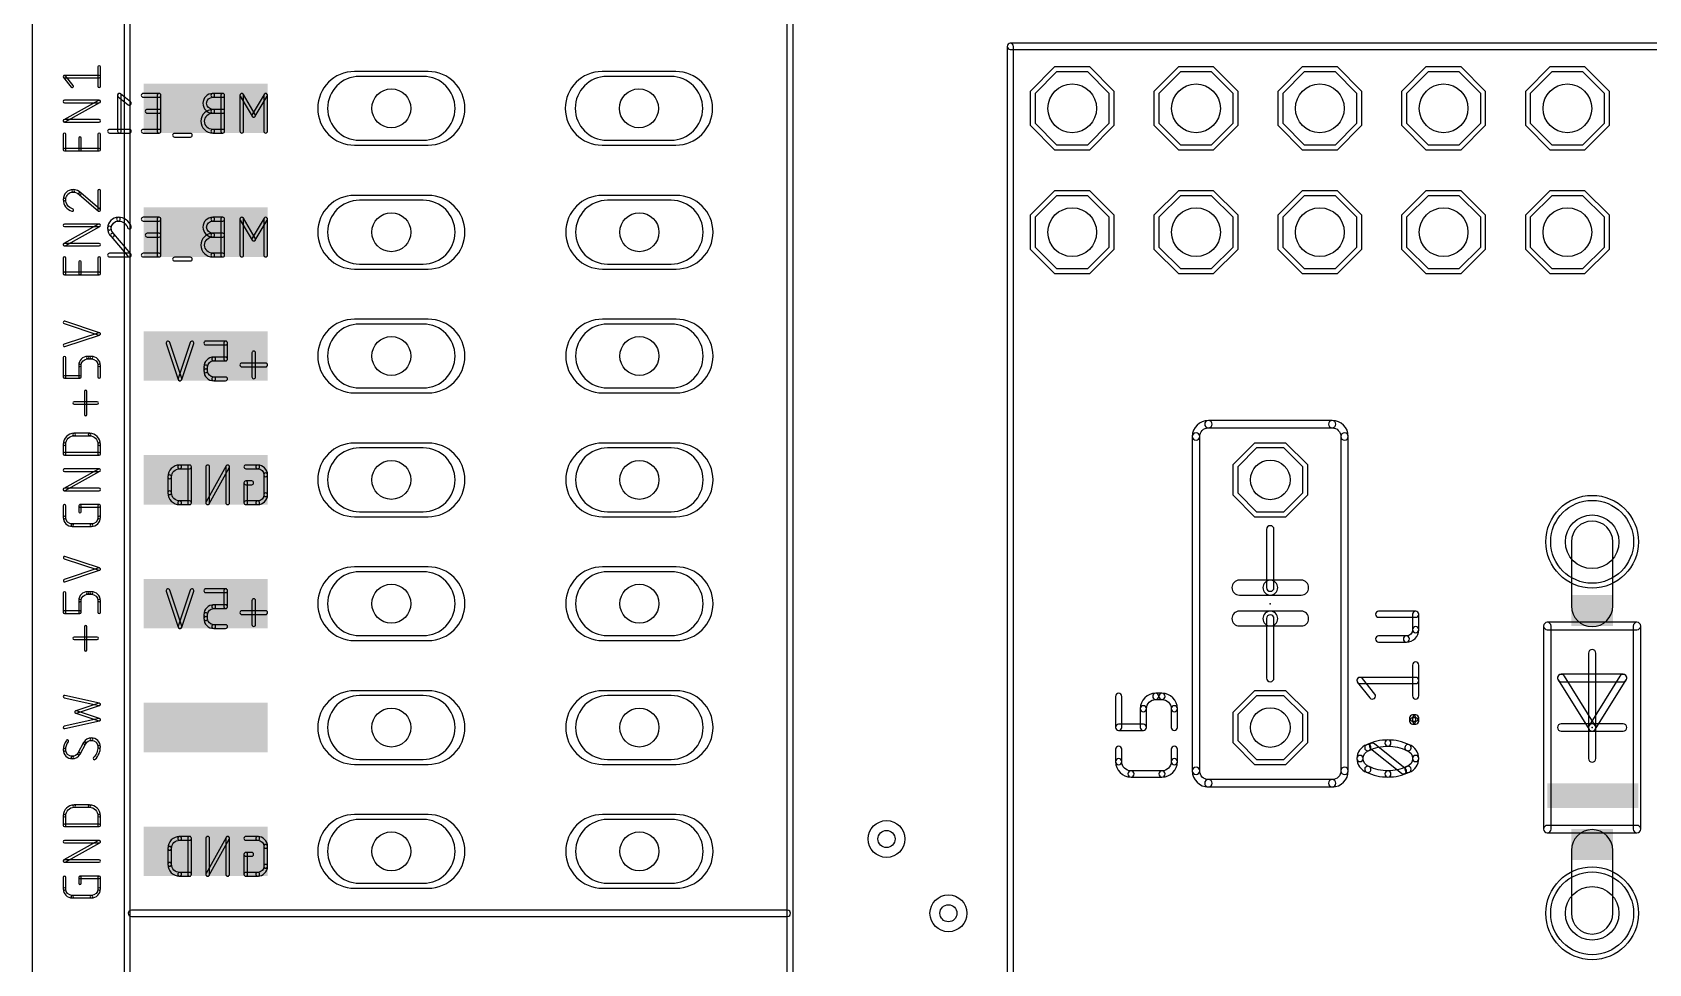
# Model space of a CAD drawing. Extents: x 0 to 76.2, y 0 to 83.8.
# Drawn here: x 0 to 33.16, y 44.69 to 63.79 of the extents above; entities that cross this region are included whole.
import ezdxf

# ---------------------------------------------------------------- set-up
doc = ezdxf.new("R2010")
doc.units = 0
for name, color, linetype in [('17', 110, 'CONTINUOUS'), ('18', 110, 'CONTINUOUS'), ('20', 31, 'CONTINUOUS'), ('21', 253, 'CONTINUOUS'), ('23', 53, 'CONTINUOUS'), ('25', 253, 'CONTINUOUS'), ('26', 253, 'CONTINUOUS'), ('27', 253, 'CONTINUOUS'), ('29', 253, 'CONTINUOUS'), ('30', 253, 'CONTINUOUS'), ('44', 253, 'CONTINUOUS'), ('51', 253, 'CONTINUOUS')]:
    doc.layers.add(name, color=color, linetype=linetype)

# ---------------------------------------------------------------- blocks, each defined once
blk = doc.blocks.new('OCTAGONP')
blk.add_lwpolyline([(-0.5, -0.2071), (-0.5, 0.2071), (-0.2071, 0.5), (0.2071, 0.5), (0.5, 0.2071), (0.5, -0.2071), (0.2071, -0.5), (-0.2071, -0.5)], close=True)
blk = doc.blocks.new('RECT')
blk.add_solid([(-0.5, -0.5), (0.5, -0.5), (-0.5, 0.5), (0.5, 0.5)])
blk = doc.blocks.new('ROUNDP')
blk.add_circle((0, 0), 0.5)
blk = doc.blocks.new('LONGP100')
blk.add_lwpolyline([(-0.5, -0.5), (0.5, -0.5, 1), (0.5, 0.5), (-0.5, 0.5, 1)], format="xyb", close=True)
blk = doc.blocks.new('ROUNDV')
blk.add_circle((0, 0), 0.5)

msp = doc.modelspace()

# ---------------------------------------------------------------- linework, layer by layer
at = {"layer": '20'}
msp.add_line((0, 83.82), (0, 0), dxfattribs=at)
at = {"layer": '21'}
for points in [[(2.0095, 43.11), (2.0095, 68.31, 1), (1.8825, 68.31), (1.8825, 43.11, 1)], [(15.4825, 68.31), (15.4825, 43.11, 1), (15.6095, 43.11), (15.6095, 68.31, 1)], [(73.406, 63.5635), (20.066, 63.5635, 1), (20.066, 63.4365), (73.406, 63.4365, 1)], [(20.0025, 63.5), (20.0025, 25.4, 1), (20.1295, 25.4), (20.1295, 63.5, 1)], [(24.13, 55.6768, 1), (24.13, 55.8292, 0.4142), (23.7998, 55.499, 1), (23.9522, 55.499, -0.4142)], [(26.67, 55.8292), (24.13, 55.8292, 1), (24.13, 55.6768), (26.67, 55.6768, 1)], [(26.8478, 55.499, 1), (27.0002, 55.499, 0.4142), (26.67, 55.8292, 1), (26.67, 55.6768, -0.4142)], [(23.7998, 55.499), (23.7998, 48.641, 1), (23.9522, 48.641), (23.9522, 55.499, 1)], [(27.0002, 48.641), (27.0002, 55.499, 1), (26.8478, 55.499), (26.8478, 48.641, 1)], [(25.4762, 52.4002), (25.4762, 53.594, 1), (25.3238, 53.594), (25.3238, 52.4002, 1)], [(24.765, 52.2478), (25.4, 52.2478, 1), (25.4, 52.5526), (24.765, 52.5526, 1)], [(25.4, 52.2478), (26.035, 52.2478, 1), (26.035, 52.5526), (25.4, 52.5526, 1)], [(24.765, 51.6128), (25.4, 51.6128, 1), (25.4, 51.9176), (24.765, 51.9176, 1)], [(25.4, 51.6128), (26.035, 51.6128, 1), (26.035, 51.9176), (25.4, 51.9176, 1)], [(25.3238, 51.7652), (25.3238, 50.546, 1), (25.4762, 50.546), (25.4762, 51.7652, 1)], [(32.924, 51.6882), (31.084, 51.6882, 1), (31.084, 51.5358), (32.924, 51.5358, 1)], [(31.1602, 47.448), (31.1602, 51.612, 1), (31.0078, 51.612), (31.0078, 47.448, 1)], [(32.8478, 51.612), (32.8478, 47.448, 1), (33.0002, 47.448), (33.0002, 51.612, 1)], [(32.0802, 49.53), (32.0802, 51.054, 1), (31.9278, 51.054), (31.9278, 49.53, 1)], [(31.369, 50.4698), (32.639, 50.4698, 1), (32.639, 50.6222), (31.369, 50.6222, 1)], [(32.0686, 49.5704), (31.4336, 50.5864, 1), (31.3044, 50.5056), (31.9394, 49.4896, 1)], [(32.5744, 50.5864), (31.9394, 49.5704, 1), (32.0686, 49.4896), (32.7036, 50.5056, 1)], [(31.369, 49.4538), (32.004, 49.4538, 1), (32.004, 49.6062), (31.369, 49.6062, 1)], [(32.0802, 48.895), (32.0802, 49.53, 1), (31.9278, 49.53), (31.9278, 48.895, 1)], [(32.004, 49.4538), (32.639, 49.4538, 1), (32.639, 49.6062), (32.004, 49.6062, 1)], [(23.9522, 48.641, 1), (23.7998, 48.641, 0.4142), (24.13, 48.3108, 1), (24.13, 48.4632, -0.4142)], [(24.13, 48.3108), (26.67, 48.3108, 1), (26.67, 48.4632), (24.13, 48.4632, 1)], [(26.67, 48.4632, 1), (26.67, 48.3108, 0.4142), (27.0002, 48.641, 1), (26.8478, 48.641, -0.4142)], [(31.084, 47.3718), (32.924, 47.3718, 1), (32.924, 47.5242), (31.084, 47.5242, 1)], [(2.032, 45.6565), (15.494, 45.6565, 1), (15.494, 45.7835), (2.032, 45.7835, 1)]]:
    msp.add_lwpolyline(points, format="xyb", close=True, dxfattribs=at)
at = {"layer": '23'}
for p in [(25.4, 52.07), (32.004, 49.53)]:
    msp.add_point(p, dxfattribs=at)
at = {"layer": '25'}
for points in [[(1.397, 62.6833), (1.397, 63.0784, 1), (1.3462, 63.0784), (1.3462, 62.6833, 1)], [(0.6604, 62.8555), (1.3716, 62.8555, 1), (1.3716, 62.9063), (0.6604, 62.9063, 1)], [(0.8383, 62.6992), (0.6802, 62.8967, 1), (0.6406, 62.865), (0.7986, 62.6675, 1)], [(0.6727, 61.9525), (1.3839, 62.3476, 1), (1.3593, 62.392), (0.6481, 61.9969, 1)], [(1.3716, 62.3952), (0.6604, 62.3952, 1), (0.6604, 62.3444), (1.3716, 62.3444, 1)], [(1.3716, 62.0001), (0.6604, 62.0001, 1), (0.6604, 61.9493), (1.3716, 61.9493, 1)], [(0.6858, 61.3816), (0.6858, 61.6976, 1), (0.635, 61.6976), (0.635, 61.3816, 1)], [(1.3462, 61.6976), (1.3462, 61.3816, 1), (1.397, 61.3816), (1.397, 61.6976, 1)], [(1.3716, 61.407), (0.6604, 61.407, 1), (0.6604, 61.3562), (1.3716, 61.3562, 1)], [(1.0019, 61.3816), (1.0019, 61.6186, 1), (0.9511, 61.6186), (0.9511, 61.3816, 1)], [(0.8382, 60.513, 1), (0.8382, 60.5638, 0.4142), (0.635, 60.3606, 1), (0.6858, 60.3606, -0.4142)], [(0.6858, 60.3606, 1), (0.635, 60.3606, 0.3252), (0.8106, 60.1192, 1), (0.8263, 60.1675, -0.3252)], [(0.9581, 60.4617, 1), (0.9949, 60.4967, 0.2053), (0.8382, 60.5638, 1), (0.8382, 60.513, -0.2053)], [(0.96, 60.4598), (1.3551, 60.124, 1), (1.3881, 60.1627), (0.9929, 60.4985, 1)], [(1.397, 60.1433), (1.397, 60.5384, 1), (1.3462, 60.5384), (1.3462, 60.1433, 1)], [(0.6727, 59.4125), (1.3839, 59.8076, 1), (1.3593, 59.852), (0.6481, 59.4569, 1)], [(1.3716, 59.8552), (0.6604, 59.8552, 1), (0.6604, 59.8044), (1.3716, 59.8044, 1)], [(1.3716, 59.4601), (0.6604, 59.4601, 1), (0.6604, 59.4093), (1.3716, 59.4093, 1)], [(0.6858, 58.8416), (0.6858, 59.1576, 1), (0.635, 59.1576), (0.635, 58.8416, 1)], [(1.0019, 58.8416), (1.0019, 59.0786, 1), (0.9511, 59.0786), (0.9511, 58.8416, 1)], [(1.3462, 59.1576), (1.3462, 58.8416, 1), (1.397, 58.8416), (1.397, 59.1576, 1)], [(1.3716, 58.867), (0.6604, 58.867, 1), (0.6604, 58.8162), (1.3716, 58.8162, 1)], [(1.3796, 57.6288), (0.6684, 57.8658, 1), (0.6524, 57.8176), (1.3636, 57.5806, 1)], [(0.6684, 57.3435), (1.3796, 57.5806, 1), (1.3636, 57.6288), (0.6524, 57.3917, 1)], [(0.6858, 56.7213), (0.6858, 57.1164, 1), (0.635, 57.1164), (0.635, 56.7213, 1)], [(1.1345, 57.091, 1), (1.1345, 57.1418, 0.4142), (0.9511, 56.9584, 1), (1.0019, 56.9584, -0.4142)], [(1.2136, 57.1418), (1.1345, 57.1418, 1), (1.1345, 57.091), (1.2136, 57.091, 1)], [(1.3462, 56.9584, 1), (1.397, 56.9584, 0.4142), (1.2136, 57.1418, 1), (1.2136, 57.091, -0.4142)], [(0.9765, 56.7467), (0.6604, 56.7467, 1), (0.6604, 56.6959), (0.9765, 56.6959, 1)], [(0.9511, 56.9584), (0.9511, 56.7213, 1), (1.0019, 56.7213), (1.0019, 56.9584, 1)], [(1.397, 56.7213), (1.397, 56.9584, 1), (1.3462, 56.9584), (1.3462, 56.7213, 1)], [(1.1204, 55.9503), (1.1204, 56.4244, 1), (1.0696, 56.4244), (1.0696, 55.9503, 1)], [(1.3321, 56.2127), (0.858, 56.2127, 1), (0.858, 56.1619), (1.3321, 56.1619, 1)], [(0.858, 55.5137, 1), (0.858, 55.5645, 0.4142), (0.635, 55.3415, 1), (0.6858, 55.3415, -0.4142)], [(0.858, 55.5137), (1.174, 55.5137, 1), (1.174, 55.5645), (0.858, 55.5645, 1)], [(1.3462, 55.3415, 1), (1.397, 55.3415, 0.4142), (1.174, 55.5645, 1), (1.174, 55.5137, -0.4142)], [(0.6858, 55.144), (0.6858, 55.3415, 1), (0.635, 55.3415), (0.635, 55.144, 1)], [(1.3716, 55.1694), (0.6604, 55.1694, 1), (0.6604, 55.1186), (1.3716, 55.1186, 1)], [(1.3462, 55.3415), (1.3462, 55.144, 1), (1.397, 55.144), (1.397, 55.3415, 1)], [(0.6727, 54.3902), (1.3839, 54.7854, 1), (1.3593, 54.8298), (0.6481, 54.4347, 1)], [(1.3716, 54.833), (0.6604, 54.833, 1), (0.6604, 54.7822), (1.3716, 54.7822, 1)], [(1.3716, 54.4378), (0.6604, 54.4378, 1), (0.6604, 54.387), (1.3716, 54.387, 1)], [(0.6858, 53.839), (0.6858, 54.076, 1), (0.635, 54.076), (0.635, 53.839, 1)], [(1.0019, 53.9575), (1.0019, 54.076, 1), (0.9511, 54.076), (0.9511, 53.9575, 1)], [(0.9765, 54.0506), (1.3716, 54.0506, 1), (1.3716, 54.1014), (0.9765, 54.1014, 1)], [(1.3462, 54.076), (1.3462, 53.839, 1), (1.397, 53.839), (1.397, 54.076, 1)], [(0.6858, 53.839, 1), (0.635, 53.839, 0.4142), (0.8184, 53.6555, 1), (0.8184, 53.7063, -0.4142)], [(1.2136, 53.7063, 1), (1.2136, 53.6555, 0.4142), (1.397, 53.839, 1), (1.3462, 53.839, -0.4142)], [(1.2136, 53.7063), (0.8184, 53.7063, 1), (0.8184, 53.6555), (1.2136, 53.6555, 1)], [(1.3796, 52.8028), (0.6684, 53.0398, 1), (0.6524, 52.9916), (1.3636, 52.7546, 1)], [(0.6684, 52.5175), (1.3796, 52.7546, 1), (1.3636, 52.8028), (0.6524, 52.5657, 1)], [(0.6858, 51.8953), (0.6858, 52.2904, 1), (0.635, 52.2904), (0.635, 51.8953, 1)], [(1.1345, 52.265, 1), (1.1345, 52.3158, 0.4142), (0.9511, 52.1324, 1), (1.0019, 52.1324, -0.4142)], [(0.9511, 52.1324), (0.9511, 51.8953, 1), (1.0019, 51.8953), (1.0019, 52.1324, 1)], [(1.2136, 52.3158), (1.1345, 52.3158, 1), (1.1345, 52.265), (1.2136, 52.265, 1)], [(1.3462, 52.1324, 1), (1.397, 52.1324, 0.4142), (1.2136, 52.3158, 1), (1.2136, 52.265, -0.4142)], [(1.397, 51.8953), (1.397, 52.1324, 1), (1.3462, 52.1324), (1.3462, 51.8953, 1)], [(0.9765, 51.9207), (0.6604, 51.9207, 1), (0.6604, 51.8699), (0.9765, 51.8699, 1)], [(1.1204, 51.1243), (1.1204, 51.5984, 1), (1.0696, 51.5984), (1.0696, 51.1243, 1)], [(1.3321, 51.3867), (0.858, 51.3867, 1), (0.858, 51.3359), (1.3321, 51.3359, 1)], [(1.3771, 50.0308), (0.6659, 50.1888, 1), (0.6549, 50.1392), (1.3661, 49.9812, 1)], [(22.352, 49.5337), (22.352, 50.1687, 1), (22.225, 50.1687), (22.225, 49.5337, 1)], [(23.0505, 50.1052, 1), (23.0505, 50.2322, 0.4142), (22.733, 49.9147, 1), (22.86, 49.9147, -0.4142)], [(23.1775, 50.2322), (23.0505, 50.2322, 1), (23.0505, 50.1052), (23.1775, 50.1052, 1)], [(23.368, 49.9147, 1), (23.495, 49.9147, 0.4142), (23.1775, 50.2322, 1), (23.1775, 50.1052, -0.4142)], [(0.9055, 49.8238), (1.3796, 49.9819, 1), (1.3636, 50.0301), (0.8894, 49.872, 1)], [(1.3796, 49.714), (0.9055, 49.872, 1), (0.8894, 49.8238), (1.3636, 49.6658, 1)], [(22.733, 49.9147), (22.733, 49.5337, 1), (22.86, 49.5337), (22.86, 49.9147, 1)], [(23.495, 49.5337), (23.495, 49.9147, 1), (23.368, 49.9147), (23.368, 49.5337, 1)], [(0.6659, 49.507), (1.3771, 49.6651, 1), (1.3661, 49.7147), (0.6549, 49.5566, 1)], [(22.7965, 49.5972), (22.2885, 49.5972, 1), (22.2885, 49.4702), (22.7965, 49.4702, 1)], [(0.74, 49.2364, 1), (0.6993, 49.2668, 0.1623), (0.635, 49.0738, 1), (0.6858, 49.0738, -0.1623)], [(0.6858, 49.0738, 1), (0.635, 49.0738, 0.4142), (0.8184, 48.8903, 1), (0.8184, 48.9411, -0.4142)], [(1.053, 49.2242), (0.9344, 49.0069, 1), (0.979, 48.9826), (1.0976, 49.1999, 1)], [(1.2136, 49.2657, 1), (1.2136, 49.3165, 0.2656), (1.0534, 49.225, 1), (1.0972, 49.1992, -0.2656)], [(1.3462, 49.1331, 1), (1.397, 49.1331, 0.4142), (1.2136, 49.3165, 1), (1.2136, 49.2657, -0.4142)], [(1.2549, 48.914, 1), (1.2907, 48.878, 0.2), (1.397, 49.1331, 1), (1.3462, 49.1331, -0.2)], [(22.352, 48.8315), (22.352, 49.0855, 1), (22.225, 49.0855), (22.225, 48.8315, 1)], [(23.368, 49.0855), (23.368, 48.8315, 1), (23.495, 48.8315), (23.495, 49.0855, 1)], [(0.8184, 48.9411, 1), (0.8184, 48.8903, 0.2656), (0.9786, 48.9819, 1), (0.9349, 49.0077, -0.2656)], [(22.352, 48.8315, 1), (22.225, 48.8315, 0.4142), (22.5425, 48.514, 1), (22.5425, 48.641, -0.4142)], [(23.1775, 48.641, 1), (23.1775, 48.514, 0.4142), (23.495, 48.8315, 1), (23.368, 48.8315, -0.4142)], [(23.1775, 48.641), (22.5425, 48.641, 1), (22.5425, 48.514), (23.1775, 48.514, 1)], [(0.858, 47.8937, 1), (0.858, 47.9445, 0.4142), (0.635, 47.7215, 1), (0.6858, 47.7215, -0.4142)], [(0.858, 47.8937), (1.174, 47.8937, 1), (1.174, 47.9445), (0.858, 47.9445, 1)], [(1.3462, 47.7215, 1), (1.397, 47.7215, 0.4142), (1.174, 47.9445, 1), (1.174, 47.8937, -0.4142)], [(0.6858, 47.524), (0.6858, 47.7215, 1), (0.635, 47.7215), (0.635, 47.524, 1)], [(1.3716, 47.5494), (0.6604, 47.5494, 1), (0.6604, 47.4986), (1.3716, 47.4986, 1)], [(1.3462, 47.7215), (1.3462, 47.524, 1), (1.397, 47.524), (1.397, 47.7215, 1)], [(0.6727, 46.7702), (1.3839, 47.1654, 1), (1.3593, 47.2098), (0.6481, 46.8147, 1)], [(1.3716, 47.213), (0.6604, 47.213, 1), (0.6604, 47.1622), (1.3716, 47.1622, 1)], [(1.3716, 46.8178), (0.6604, 46.8178, 1), (0.6604, 46.767), (1.3716, 46.767, 1)], [(0.6858, 46.219), (0.6858, 46.456, 1), (0.635, 46.456), (0.635, 46.219, 1)], [(1.0019, 46.3375), (1.0019, 46.456, 1), (0.9511, 46.456), (0.9511, 46.3375, 1)], [(0.9765, 46.4306), (1.3716, 46.4306, 1), (1.3716, 46.4814), (0.9765, 46.4814, 1)], [(1.3462, 46.456), (1.3462, 46.219, 1), (1.397, 46.219), (1.397, 46.456, 1)], [(0.6858, 46.219, 1), (0.635, 46.219, 0.4142), (0.8184, 46.0355, 1), (0.8184, 46.0863, -0.4142)], [(1.2136, 46.0863, 1), (1.2136, 46.0355, 0.4142), (1.397, 46.219, 1), (1.3462, 46.219, -0.4142)], [(1.2136, 46.0863), (0.8184, 46.0863, 1), (0.8184, 46.0355), (1.2136, 46.0355, 1)]]:
    msp.add_lwpolyline(points, format="xyb", close=True, dxfattribs=at)
at = {"layer": '26'}
for points in [[(2.0154, 62.3628), (1.8108, 62.5265, 1), (1.7632, 62.4669), (1.9678, 62.3033, 1)], [(1.7489, 62.4967), (1.7489, 61.7601, 1), (1.8251, 61.7601), (1.8251, 62.4967, 1)], [(2.5996, 62.5348), (2.2722, 62.5348, 1), (2.2722, 62.4586), (2.5996, 62.4586, 1)], [(2.6377, 61.7601), (2.6377, 62.4967, 1), (2.5615, 62.4967), (2.5615, 61.7601, 1)], [(3.7015, 62.4586, 1), (3.7015, 62.5348, 1), (3.7015, 62.1312, 1), (3.7015, 62.2074, -1)], [(3.9062, 62.5348), (3.7015, 62.5348, 1), (3.7015, 62.4586), (3.9062, 62.4586, 1)], [(3.9443, 61.7601), (3.9443, 62.4967, 1), (3.8681, 62.4967), (3.8681, 61.7601, 1)], [(4.2587, 62.4967), (4.2587, 61.7601, 1), (4.3349, 61.7601), (4.3349, 62.4967, 1)], [(4.575, 62.1071), (4.3295, 62.5163, 1), (4.2642, 62.4771), (4.5097, 62.0679, 1)], [(4.7552, 62.5163), (4.5097, 62.1071, 1), (4.575, 62.0679), (4.8206, 62.4771, 1)], [(4.826, 61.7601), (4.826, 62.4967, 1), (4.7498, 62.4967), (4.7498, 61.7601, 1)], [(2.5996, 62.2074), (2.3541, 62.2074, 1), (2.3541, 62.1312), (2.5996, 62.1312, 1)], [(3.7015, 62.1312, 1), (3.7015, 62.2074, 1), (3.7015, 61.722, 1), (3.7015, 61.7982, -1)], [(3.9062, 62.2074), (3.7015, 62.2074, 1), (3.7015, 62.1312), (3.9062, 62.1312, 1)], [(1.9916, 61.7982), (1.5824, 61.7982, 1), (1.5824, 61.722), (1.9916, 61.722, 1)], [(2.2722, 61.722), (2.5996, 61.722, 1), (2.5996, 61.7982), (2.2722, 61.7982, 1)], [(3.243, 61.7164), (2.9156, 61.7164, 1), (2.9156, 61.6402), (3.243, 61.6402, 1)], [(3.7015, 61.722), (3.9062, 61.722, 1), (3.9062, 61.7982), (3.7015, 61.7982, 1)], [(1.7665, 59.9186, 1), (1.7665, 59.9948, 0.4142), (1.5443, 59.7726, 1), (1.6205, 59.7726, -0.4142)], [(1.6205, 59.7726, 1), (1.5443, 59.7725, 0.2053), (1.6175, 59.6017, 1), (1.67, 59.6569, -0.2053)], [(1.9553, 59.7813, 1), (2.0278, 59.8047, 0.3252), (1.7665, 59.9948, 1), (1.7665, 59.9186, -0.3252)], [(2.5996, 59.9948), (2.2722, 59.9948, 1), (2.2722, 59.9186), (2.5996, 59.9186, 1)], [(2.6377, 59.2201), (2.6377, 59.9567, 1), (2.5615, 59.9567), (2.5615, 59.2201, 1)], [(3.7015, 59.9186, 1), (3.7015, 59.9948, 1), (3.7015, 59.5912, 1), (3.7015, 59.6674, -1)], [(3.9062, 59.9948), (3.7015, 59.9948, 1), (3.7015, 59.9186), (3.9062, 59.9186, 1)], [(3.9443, 59.2201), (3.9443, 59.9567, 1), (3.8681, 59.9567), (3.8681, 59.2201, 1)], [(4.2587, 59.9567), (4.2587, 59.2201, 1), (4.3349, 59.2201), (4.3349, 59.9567, 1)], [(4.575, 59.5671), (4.3295, 59.9763, 1), (4.2642, 59.9371), (4.5097, 59.5279, 1)], [(4.7552, 59.9763), (4.5097, 59.5671, 1), (4.575, 59.5279), (4.8206, 59.9371, 1)], [(4.826, 59.2201), (4.826, 59.9567, 1), (4.7498, 59.9567), (4.7498, 59.2201, 1)], [(1.6147, 59.6046), (1.9626, 59.1954, 1), (2.0206, 59.2448), (1.6728, 59.654, 1)], [(2.5996, 59.6674), (2.3541, 59.6674, 1), (2.3541, 59.5912), (2.5996, 59.5912, 1)], [(3.7015, 59.5912, 1), (3.7015, 59.6674, 1), (3.7015, 59.182, 1), (3.7015, 59.2582, -1)], [(3.9062, 59.6674), (3.7015, 59.6674, 1), (3.7015, 59.5912), (3.9062, 59.5912, 1)], [(1.9916, 59.2582), (1.5824, 59.2582, 1), (1.5824, 59.182), (1.9916, 59.182, 1)], [(2.2722, 59.182), (2.5996, 59.182, 1), (2.5996, 59.2582), (2.2722, 59.2582, 1)], [(3.243, 59.1764), (2.9156, 59.1764, 1), (2.9156, 59.1002), (3.243, 59.1002, 1)], [(3.7015, 59.182), (3.9062, 59.182, 1), (3.9062, 59.2582), (3.7015, 59.2582, 1)], [(3.0667, 56.6921), (2.8212, 57.4287, 1), (2.7489, 57.4047), (2.9944, 56.6681, 1)], [(3.2399, 57.4287), (2.9944, 56.6921, 1), (3.0667, 56.6681), (3.3122, 57.4047, 1)], [(3.9667, 57.4548), (3.5575, 57.4548, 1), (3.5575, 57.3786), (3.9667, 57.3786, 1)], [(4.0048, 57.0893), (4.0048, 57.4167, 1), (3.9286, 57.4167), (3.9286, 57.0893, 1)], [(3.7212, 57.0512, 1), (3.7212, 57.1274, 0.4142), (3.5194, 56.9256, 1), (3.5956, 56.9256, -0.4142)], [(3.7212, 57.0512), (3.9667, 57.0512, 1), (3.9667, 57.1274), (3.7212, 57.1274, 1)], [(4.5805, 56.721), (4.5805, 57.2121, 1), (4.5043, 57.2121), (4.5043, 56.721, 1)], [(3.5956, 56.8438), (3.5956, 56.9256, 1), (3.5194, 56.9256), (3.5194, 56.8438, 1)], [(3.5956, 56.8438, 1), (3.5194, 56.8438, 0.4142), (3.7212, 56.642, 1), (3.7212, 56.7182, -0.4142)], [(3.9667, 56.7182), (3.7212, 56.7182, 1), (3.7212, 56.642), (3.9667, 56.642, 1)], [(4.7879, 57.0047), (4.2968, 57.0047, 1), (4.2968, 56.9285), (4.7879, 56.9285, 1)], [(3.0227, 54.8386, 1), (3.0227, 54.9148, 0.4142), (2.78, 54.6721, 1), (2.8562, 54.6721, -0.4142)], [(3.2273, 54.9148), (3.0227, 54.9148, 1), (3.0227, 54.8386), (3.2273, 54.8386, 1)], [(3.2654, 54.1401), (3.2654, 54.8767, 1), (3.1892, 54.8767), (3.1892, 54.1401, 1)], [(3.9743, 54.8952), (3.5651, 54.1586, 1), (3.6317, 54.1216), (4.0409, 54.8582, 1)], [(3.6365, 54.1401), (3.6365, 54.8767, 1), (3.5603, 54.8767), (3.5603, 54.1401, 1)], [(4.0457, 54.1401), (4.0457, 54.8767, 1), (3.9695, 54.8767), (3.9695, 54.1401, 1)], [(4.6242, 54.9148), (4.3787, 54.9148, 1), (4.3787, 54.8386), (4.6242, 54.8386, 1)], [(4.7498, 54.713, 1), (4.826, 54.713, 0.4142), (4.6242, 54.9148, 1), (4.6242, 54.8386, -0.4142)], [(4.826, 54.3038), (4.826, 54.713, 1), (4.7498, 54.713), (4.7498, 54.3038, 1)], [(2.78, 54.6721), (2.78, 54.3447, 1), (2.8562, 54.3447), (2.8562, 54.6721, 1)], [(4.5014, 54.5874), (4.3787, 54.5874, 1), (4.3787, 54.5112), (4.5014, 54.5112, 1)], [(4.3406, 54.5493), (4.3406, 54.1401, 1), (4.4168, 54.1401), (4.4168, 54.5493, 1)], [(2.8562, 54.3447, 1), (2.78, 54.3447, 0.4142), (3.0227, 54.102, 1), (3.0227, 54.1782, -0.4142)], [(3.0227, 54.102), (3.2273, 54.102, 1), (3.2273, 54.1782), (3.0227, 54.1782, 1)], [(4.3787, 54.102), (4.6242, 54.102, 1), (4.6242, 54.1782), (4.3787, 54.1782, 1)], [(4.6242, 54.1782, 1), (4.6242, 54.102, 0.4142), (4.826, 54.3038, 1), (4.7498, 54.3038, -0.4142)], [(3.0667, 51.6121), (2.8212, 52.3487, 1), (2.7489, 52.3247), (2.9944, 51.5881, 1)], [(3.2399, 52.3487), (2.9944, 51.6121, 1), (3.0667, 51.5881), (3.3122, 52.3247, 1)], [(3.9667, 52.3748), (3.5575, 52.3748, 1), (3.5575, 52.2986), (3.9667, 52.2986, 1)], [(4.0048, 52.0093), (4.0048, 52.3367, 1), (3.9286, 52.3367), (3.9286, 52.0093, 1)], [(4.5805, 51.641), (4.5805, 52.1321, 1), (4.5043, 52.1321), (4.5043, 51.641, 1)], [(3.7212, 51.9712, 1), (3.7212, 52.0474, 0.4142), (3.5194, 51.8456, 1), (3.5956, 51.8456, -0.4142)], [(3.5956, 51.7638), (3.5956, 51.8456, 1), (3.5194, 51.8456), (3.5194, 51.7638, 1)], [(3.5956, 51.7638, 1), (3.5194, 51.7638, 0.4142), (3.7212, 51.562, 1), (3.7212, 51.6382, -0.4142)], [(3.7212, 51.9712), (3.9667, 51.9712, 1), (3.9667, 52.0474), (3.7212, 52.0474, 1)], [(4.7879, 51.9247), (4.2968, 51.9247, 1), (4.2968, 51.8485), (4.7879, 51.8485, 1)], [(3.9667, 51.6382), (3.7212, 51.6382, 1), (3.7212, 51.562), (3.9667, 51.562, 1)], [(3.0227, 47.2186, 1), (3.0227, 47.2948, 0.4142), (2.78, 47.0521, 1), (2.8562, 47.0521, -0.4142)], [(3.2273, 47.2948), (3.0227, 47.2948, 1), (3.0227, 47.2186), (3.2273, 47.2186, 1)], [(3.2654, 46.5201), (3.2654, 47.2567, 1), (3.1892, 47.2567), (3.1892, 46.5201, 1)], [(3.9743, 47.2752), (3.5651, 46.5386, 1), (3.6317, 46.5016), (4.0409, 47.2382, 1)], [(3.6365, 46.5201), (3.6365, 47.2567, 1), (3.5603, 47.2567), (3.5603, 46.5201, 1)], [(4.0457, 46.5201), (4.0457, 47.2567, 1), (3.9695, 47.2567), (3.9695, 46.5201, 1)], [(4.6242, 47.2948), (4.3787, 47.2948, 1), (4.3787, 47.2186), (4.6242, 47.2186, 1)], [(4.7498, 47.093, 1), (4.826, 47.093, 0.4142), (4.6242, 47.2948, 1), (4.6242, 47.2186, -0.4142)], [(4.826, 46.6838), (4.826, 47.093, 1), (4.7498, 47.093), (4.7498, 46.6838, 1)], [(2.78, 47.0521), (2.78, 46.7247, 1), (2.8562, 46.7247), (2.8562, 47.0521, 1)], [(2.8562, 46.7247, 1), (2.78, 46.7247, 0.4142), (3.0227, 46.482, 1), (3.0227, 46.5582, -0.4142)], [(4.5014, 46.9674), (4.3787, 46.9674, 1), (4.3787, 46.8912), (4.5014, 46.8912, 1)], [(4.3406, 46.9293), (4.3406, 46.5201, 1), (4.4168, 46.5201), (4.4168, 46.9293, 1)], [(3.0227, 46.482), (3.2273, 46.482, 1), (3.2273, 46.5582), (3.0227, 46.5582, 1)], [(4.3787, 46.482), (4.6242, 46.482, 1), (4.6242, 46.5582), (4.3787, 46.5582, 1)], [(4.6242, 46.5582, 1), (4.6242, 46.482, 0.4142), (4.826, 46.6838, 1), (4.7498, 46.6838, -0.4142)]]:
    msp.add_lwpolyline(points, format="xyb", close=True, dxfattribs=at)
at = {"layer": '27'}
for points in [[(28.3845, 51.9176), (27.6225, 51.9176, 1), (27.6225, 51.7906), (28.3845, 51.7906, 1)], [(28.448, 51.5366), (28.448, 51.8541, 1), (28.321, 51.8541), (28.321, 51.5366, 1)], [(27.6225, 51.2826), (28.194, 51.2826, 1), (28.194, 51.4096), (27.6225, 51.4096, 1)], [(28.194, 51.4096, 1), (28.194, 51.2826, 0.4142), (28.448, 51.5366, 1), (28.321, 51.5366, -0.4142)], [(28.448, 50.1777), (28.448, 50.8127, 1), (28.321, 50.8127), (28.321, 50.1777, 1)], [(27.5451, 50.2174), (27.2911, 50.5349, 1), (27.1919, 50.4555), (27.4459, 50.138, 1)], [(27.2415, 50.4317), (28.3845, 50.4317, 1), (28.3845, 50.5587), (27.2415, 50.5587, 1)], [(28.3845, 49.6634), (28.3845, 49.7268, 1), (28.2575, 49.7268), (28.2575, 49.6634, 1)], [(28.321, 49.6634), (28.3845, 49.6634, 1), (28.3845, 49.7903), (28.321, 49.7903, 1)], [(28.321, 49.7268), (28.321, 49.6634, 1), (28.448, 49.6634), (28.448, 49.7268, 1)], [(28.3845, 49.7268), (28.321, 49.7268, 1), (28.321, 49.5999), (28.3845, 49.5999, 1)], [(27.4208, 49.0572, 1), (27.3797, 49.1773, 0.3205), (27.178, 48.895, 1), (27.305, 48.895, -0.3205)], [(27.813, 49.149, 1), (27.813, 49.276, 0.1139), (27.3724, 49.1743, 1), (27.4281, 49.0602, -0.1139)], [(28.1702, 48.6906), (27.5352, 49.1986, 1), (27.4558, 49.0994), (28.0908, 48.5914, 1)], [(28.1979, 49.0602, 1), (28.2536, 49.1743, 0.1139), (27.813, 49.276, 1), (27.813, 49.149, -0.1139)], [(28.321, 48.895, 1), (28.448, 48.895, 0.3205), (28.2463, 49.1773, 1), (28.2052, 49.0572, -0.3205)], [(27.305, 48.895, 1), (27.178, 48.895, 0.3205), (27.3797, 48.6127, 1), (27.4208, 48.7328, -0.3205)], [(28.2052, 48.7328, 1), (28.2463, 48.6127, 0.3205), (28.448, 48.895, 1), (28.321, 48.895, -0.3205)], [(27.4281, 48.7298, 1), (27.3724, 48.6157, 0.1139), (27.813, 48.514, 1), (27.813, 48.641, -0.1139)], [(27.813, 48.641, 1), (27.813, 48.514, 0.1139), (28.2536, 48.6157, 1), (28.1979, 48.7298, -0.1139)]]:
    msp.add_lwpolyline(points, format="xyb", close=True, dxfattribs=at)
at = {"layer": '44'}
for centre, radius in [((21.336, 62.23), 0.5), ((23.876, 62.23), 0.5), ((26.416, 62.23), 0.5), ((28.956, 62.23), 0.5), ((31.496, 62.23), 0.5), ((7.366, 62.23), 0.4), ((12.446, 62.23), 0.4), ((7.366, 59.69), 0.4), ((12.4553, 59.69), 0.4), ((21.336, 59.69), 0.5), ((23.876, 59.69), 0.5), ((26.416, 59.69), 0.5), ((28.956, 59.69), 0.5), ((31.496, 59.69), 0.5), ((7.366, 57.15), 0.4), ((12.4553, 57.15), 0.4), ((7.366, 54.61), 0.4), ((12.4553, 54.61), 0.4), ((25.4, 54.61), 0.4064), ((32.004, 53.34), 0.55), ((7.366, 52.07), 0.4), ((12.4553, 52.07), 0.4), ((7.366, 49.53), 0.4), ((12.4553, 49.53), 0.4), ((25.4, 49.53), 0.4064), ((7.366, 46.99), 0.4), ((12.4553, 46.99), 0.4), ((17.526, 47.244), 0.175), ((32.004, 45.72), 0.55), ((18.796, 45.72), 0.175)]:
    msp.add_circle(centre, radius, dxfattribs=at)
at = {"layer": '51'}
for points in [[(31.579, 53.34), (31.579, 52.024, 1), (32.429, 52.024), (32.429, 53.34, 1)], [(32.429, 45.72), (32.429, 47.011, 1), (31.579, 47.011), (31.579, 45.72, 1)]]:
    msp.add_lwpolyline(points, format="xyb", close=True, dxfattribs=at)

# ---------------------------------------------------------------- block references
at = {"layer": '17', "xscale": 1.308, "yscale": 1.308}
for p in [(7.366, 62.23), (7.366, 62.23), (12.446, 62.23), (12.446, 62.23), (7.366, 59.69), (7.366, 59.69), (12.4553, 59.69), (12.4553, 59.69), (7.366, 57.15), (7.366, 57.15), (12.4553, 57.15), (12.4553, 57.15), (7.366, 54.61), (7.366, 54.61), (12.4553, 54.61), (12.4553, 54.61), (7.366, 52.07), (7.366, 52.07), (12.4553, 52.07), (12.4553, 52.07), (7.366, 49.53), (7.366, 49.53), (12.4553, 49.53), (12.4553, 49.53), (7.366, 46.99), (7.366, 46.99), (12.4553, 46.99), (12.4553, 46.99)]:
    msp.add_blockref('LONGP100', p, dxfattribs=at)
at = {"layer": '17'}
for name, p, xscale, yscale, rotation in [('OCTAGONP', (21.336, 62.23), 1.508, 1.508, 180), ('OCTAGONP', (21.336, 62.23), 1.508, 1.508, 180), ('OCTAGONP', (23.876, 62.23), 1.508, 1.508, 180), ('OCTAGONP', (23.876, 62.23), 1.508, 1.508, 180), ('OCTAGONP', (26.416, 62.23), 1.508, 1.508, 180), ('OCTAGONP', (26.416, 62.23), 1.508, 1.508, 180), ('OCTAGONP', (28.956, 62.23), 1.508, 1.508, 180), ('OCTAGONP', (28.956, 62.23), 1.508, 1.508, 180), ('OCTAGONP', (31.496, 62.23), 1.508, 1.508, 180), ('OCTAGONP', (31.496, 62.23), 1.508, 1.508, 180), ('OCTAGONP', (21.336, 59.69), 1.508, 1.508, 180), ('OCTAGONP', (21.336, 59.69), 1.508, 1.508, 180), ('OCTAGONP', (23.876, 59.69), 1.508, 1.508, 180), ('OCTAGONP', (23.876, 59.69), 1.508, 1.508, 180), ('OCTAGONP', (26.416, 59.69), 1.508, 1.508, 180), ('OCTAGONP', (26.416, 59.69), 1.508, 1.508, 180), ('OCTAGONP', (28.956, 59.69), 1.508, 1.508, 180), ('OCTAGONP', (28.956, 59.69), 1.508, 1.508, 180), ('OCTAGONP', (31.496, 59.69), 1.508, 1.508, 180), ('OCTAGONP', (31.496, 59.69), 1.508, 1.508, 180), ('OCTAGONP', (25.4, 54.61), 1.3208, 1.3208, 90), ('OCTAGONP', (25.4, 54.61), 1.3208, 1.3208, 90), ('ROUNDP', (32.004, 53.34), 1.7, 1.7, 90), ('ROUNDP', (32.004, 53.34), 1.7, 1.7, 90), ('OCTAGONP', (25.4, 49.53), 1.3208, 1.3208, 90), ('OCTAGONP', (25.4, 49.53), 1.3208, 1.3208, 90), ('ROUNDP', (32.004, 45.72), 1.7, 1.7, 90), ('ROUNDP', (32.004, 45.72), 1.7, 1.7, 90)]:
    msp.add_blockref(name, p, dxfattribs=dict(at, xscale=xscale, yscale=yscale, rotation=rotation))
at = {"layer": '18', "xscale": 0.7564, "yscale": 0.7564}
for p in [(17.526, 47.244), (17.526, 47.244), (18.796, 45.72), (18.796, 45.72)]:
    msp.add_blockref('ROUNDV', p, dxfattribs=at)
at = {"layer": '21', "xscale": 2.54, "yscale": 1.016}
for p in [(3.556, 62.23), (3.556, 59.69), (3.556, 57.15), (3.556, 54.61), (3.556, 52.07), (3.556, 49.53), (3.556, 46.99)]:
    msp.add_blockref('RECT', p, dxfattribs=at)
at = {"layer": '21', "rotation": 90}
for p, xscale, yscale in [((32.004, 51.9295), 0.635, 0.85), ((32.019, 48.133), 0.508, 1.87), ((32.004, 47.1305), 0.635, 0.85)]:
    msp.add_blockref('RECT', p, dxfattribs=dict(at, xscale=xscale, yscale=yscale))
at = {"layer": '29'}
for name, p, xscale, yscale, rotation in [('OCTAGONP', (21.336, 62.23), 1.7112, 1.7112, 180), ('OCTAGONP', (23.876, 62.23), 1.7112, 1.7112, 180), ('OCTAGONP', (26.416, 62.23), 1.7112, 1.7112, 180), ('OCTAGONP', (28.956, 62.23), 1.7112, 1.7112, 180), ('OCTAGONP', (31.496, 62.23), 1.7112, 1.7112, 180), ('OCTAGONP', (21.336, 59.69), 1.7112, 1.7112, 180), ('OCTAGONP', (23.876, 59.69), 1.7112, 1.7112, 180), ('OCTAGONP', (26.416, 59.69), 1.7112, 1.7112, 180), ('OCTAGONP', (28.956, 59.69), 1.7112, 1.7112, 180), ('OCTAGONP', (31.496, 59.69), 1.7112, 1.7112, 180), ('OCTAGONP', (25.4, 54.61), 1.524, 1.524, 90), ('ROUNDP', (32.004, 53.34), 1.9032, 1.9032, 90), ('OCTAGONP', (25.4, 49.53), 1.524, 1.524, 90), ('ROUNDP', (32.004, 45.72), 1.9032, 1.9032, 90)]:
    msp.add_blockref(name, p, dxfattribs=dict(at, xscale=xscale, yscale=yscale, rotation=rotation))
at = {"layer": '29', "xscale": 1.5112, "yscale": 1.5112}
for p in [(7.366, 62.23), (12.446, 62.23), (7.366, 59.69), (12.4553, 59.69), (7.366, 57.15), (12.4553, 57.15), (7.366, 54.61), (12.4553, 54.61), (7.366, 52.07), (12.4553, 52.07), (7.366, 49.53), (12.4553, 49.53), (7.366, 46.99), (12.4553, 46.99)]:
    msp.add_blockref('LONGP100', p, dxfattribs=at)
at = {"layer": '30'}
for name, p, xscale, yscale, rotation in [('OCTAGONP', (21.336, 62.23), 1.7112, 1.7112, 180), ('OCTAGONP', (23.876, 62.23), 1.7112, 1.7112, 180), ('OCTAGONP', (26.416, 62.23), 1.7112, 1.7112, 180), ('OCTAGONP', (28.956, 62.23), 1.7112, 1.7112, 180), ('OCTAGONP', (31.496, 62.23), 1.7112, 1.7112, 180), ('OCTAGONP', (21.336, 59.69), 1.7112, 1.7112, 180), ('OCTAGONP', (23.876, 59.69), 1.7112, 1.7112, 180), ('OCTAGONP', (26.416, 59.69), 1.7112, 1.7112, 180), ('OCTAGONP', (28.956, 59.69), 1.7112, 1.7112, 180), ('OCTAGONP', (31.496, 59.69), 1.7112, 1.7112, 180), ('OCTAGONP', (25.4, 54.61), 1.524, 1.524, 90), ('ROUNDP', (32.004, 53.34), 1.9032, 1.9032, 90), ('OCTAGONP', (25.4, 49.53), 1.524, 1.524, 90), ('ROUNDP', (32.004, 45.72), 1.9032, 1.9032, 90)]:
    msp.add_blockref(name, p, dxfattribs=dict(at, xscale=xscale, yscale=yscale, rotation=rotation))
at = {"layer": '30', "xscale": 1.5112, "yscale": 1.5112}
for p in [(7.366, 62.23), (12.446, 62.23), (7.366, 59.69), (12.4553, 59.69), (7.366, 57.15), (12.4553, 57.15), (7.366, 54.61), (12.4553, 54.61), (7.366, 52.07), (12.4553, 52.07), (7.366, 49.53), (12.4553, 49.53), (7.366, 46.99), (12.4553, 46.99)]:
    msp.add_blockref('LONGP100', p, dxfattribs=at)

doc.saveas('drawing.dxf')
